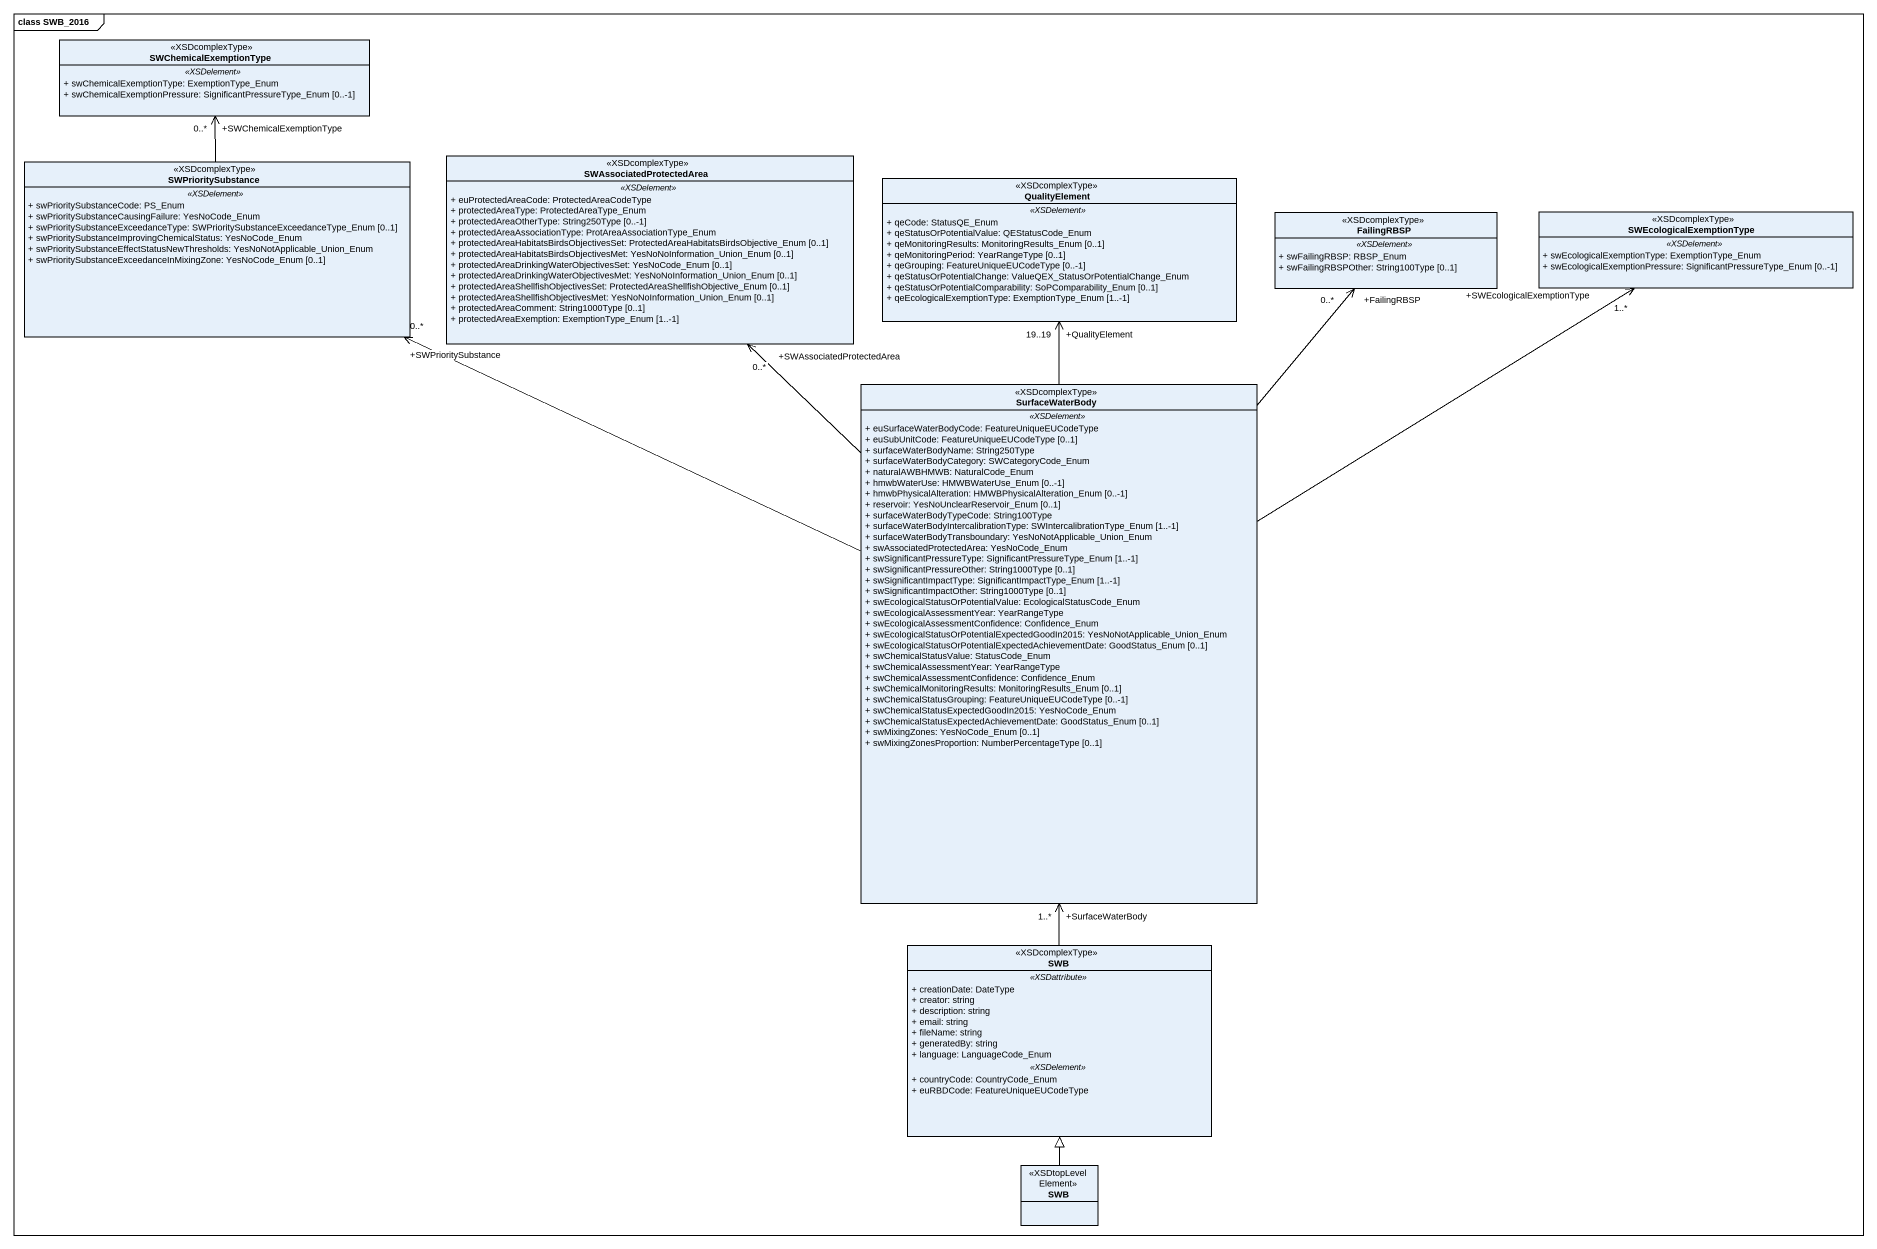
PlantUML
@startuml
mainframe class SWB_2016
hide circle
hide empty members
skinparam classAttributeIconSize 0
class SWChemicalExemptionType <<XSDcomplexType>> {
  .. <<XSDelement>> ..
  + swChemicalExemptionType: ExemptionType_Enum
  + swChemicalExemptionPressure: SignificantPressureType_Enum [0..-1]
}
class SWPrioritySubstance <<XSDcomplexType>> {
  .. <<XSDelement>> ..
  + swPrioritySubstanceCode: PS_Enum
  + swPrioritySubstanceCausingFailure: YesNoCode_Enum
  + swPrioritySubstanceExceedanceType: SWPrioritySubstanceExceedanceType_Enum [0..1]
  + swPrioritySubstanceImprovingChemicalStatus: YesNoCode_Enum
  + swPrioritySubstanceEffectStatusNewThresholds: YesNoNotApplicable_Union_Enum
  + swPrioritySubstanceExceedanceInMixingZone: YesNoCode_Enum [0..1]
}
class SWAssociatedProtectedArea <<XSDcomplexType>> {
  .. <<XSDelement>> ..
  + euProtectedAreaCode: ProtectedAreaCodeType
  + protectedAreaType: ProtectedAreaType_Enum
  + protectedAreaOtherType: String250Type [0..-1]
  + protectedAreaAssociationType: ProtAreaAssociationType_Enum
  + protectedAreaHabitatsBirdsObjectivesSet: ProtectedAreaHabitatsBirdsObjective_Enum [0..1]
  + protectedAreaHabitatsBirdsObjectivesMet: YesNoNoInformation_Union_Enum [0..1]
  + protectedAreaDrinkingWaterObjectivesSet: YesNoCode_Enum [0..1]
  + protectedAreaDrinkingWaterObjectivesMet: YesNoNoInformation_Union_Enum [0..1]
  + protectedAreaShellfishObjectivesSet: ProtectedAreaShellfishObjective_Enum [0..1]
  + protectedAreaShellfishObjectivesMet: YesNoNoInformation_Union_Enum [0..1]
  + protectedAreaComment: String1000Type [0..1]
  + protectedAreaExemption: ExemptionType_Enum [1..-1]
}
class QualityElement <<XSDcomplexType>> {
  .. <<XSDelement>> ..
  + qeCode: StatusQE_Enum
  + qeStatusOrPotentialValue: QEStatusCode_Enum
  + qeMonitoringResults: MonitoringResults_Enum [0..1]
  + qeMonitoringPeriod: YearRangeType [0..1]
  + qeGrouping: FeatureUniqueEUCodeType [0..-1]
  + qeStatusOrPotentialChange: ValueQEX_StatusOrPotentialChange_Enum
  + qeStatusOrPotentialComparability: SoPComparability_Enum [0..1]
  + qeEcologicalExemptionType: ExemptionType_Enum [1..-1]
}
class FailingRBSP <<XSDcomplexType>> {
  .. <<XSDelement>> ..
  + swFailingRBSP: RBSP_Enum
  + swFailingRBSPOther: String100Type [0..1]
}
class SWEcologicalExemptionType <<XSDcomplexType>> {
  .. <<XSDelement>> ..
  + swEcologicalExemptionType: ExemptionType_Enum
  + swEcologicalExemptionPressure: SignificantPressureType_Enum [0..-1]
}
class SurfaceWaterBody <<XSDcomplexType>> {
  .. <<XSDelement>> ..
  + euSurfaceWaterBodyCode: FeatureUniqueEUCodeType
  + euSubUnitCode: FeatureUniqueEUCodeType [0..1]
  + surfaceWaterBodyName: String250Type
  + surfaceWaterBodyCategory: SWCategoryCode_Enum
  + naturalAWBHMWB: NaturalCode_Enum
  + hmwbWaterUse: HMWBWaterUse_Enum [0..-1]
  + hmwbPhysicalAlteration: HMWBPhysicalAlteration_Enum [0..-1]
  + reservoir: YesNoUnclearReservoir_Enum [0..1]
  + surfaceWaterBodyTypeCode: String100Type
  + surfaceWaterBodyIntercalibrationType: SWIntercalibrationType_Enum [1..-1]
  + surfaceWaterBodyTransboundary: YesNoNotApplicable_Union_Enum
  + swAssociatedProtectedArea: YesNoCode_Enum
  + swSignificantPressureType: SignificantPressureType_Enum [1..-1]
  + swSignificantPressureOther: String1000Type [0..1]
  + swSignificantImpactType: SignificantImpactType_Enum [1..-1]
  + swSignificantImpactOther: String1000Type [0..1]
  + swEcologicalStatusOrPotentialValue: EcologicalStatusCode_Enum
  + swEcologicalAssessmentYear: YearRangeType
  + swEcologicalAssessmentConfidence: Confidence_Enum
  + swEcologicalStatusOrPotentialExpectedGoodIn2015: YesNoNotApplicable_Union_Enum
  + swEcologicalStatusOrPotentialExpectedAchievementDate: GoodStatus_Enum [0..1]
  + swChemicalStatusValue: StatusCode_Enum
  + swChemicalAssessmentYear: YearRangeType
  + swChemicalAssessmentConfidence: Confidence_Enum
  + swChemicalMonitoringResults: MonitoringResults_Enum [0..1]
  + swChemicalStatusGrouping: FeatureUniqueEUCodeType [0..-1]
  + swChemicalStatusExpectedGoodIn2015: YesNoCode_Enum
  + swChemicalStatusExpectedAchievementDate: GoodStatus_Enum [0..1]
  + swMixingZones: YesNoCode_Enum [0..1]
  + swMixingZonesProportion: NumberPercentageType [0..1]
}
class SWB <<XSDcomplexType>> {
  .. <<XSDattribute>> ..
  + creationDate: DateType
  + creator: string
  + description: string
  + email: string
  + fileName: string
  + generatedBy: string
  + language: LanguageCode_Enum
  .. <<XSDelement>> ..
  + countryCode: CountryCode_Enum
  + euRBDCode: FeatureUniqueEUCodeType
}
class "SWB" as SWB_2 <<XSDtopLevelElement>>
SWPrioritySubstance -up-> "+SWChemicalExemptionType\n0..*" SWChemicalExemptionType
SurfaceWaterBody -left-> "+SWPrioritySubstance\n0..*" SWPrioritySubstance
SurfaceWaterBody -up-> "+SWAssociatedProtectedArea\n0..*" SWAssociatedProtectedArea
SurfaceWaterBody -up-> "+QualityElement\n19..19" QualityElement
SurfaceWaterBody -up-> "+FailingRBSP\n0..*" FailingRBSP
SurfaceWaterBody -up-> "+SWEcologicalExemptionType\n1..*" SWEcologicalExemptionType
SWB -up-> "+SurfaceWaterBody\n1..*" SurfaceWaterBody
SWB_2 -up-|> SWB
@enduml
